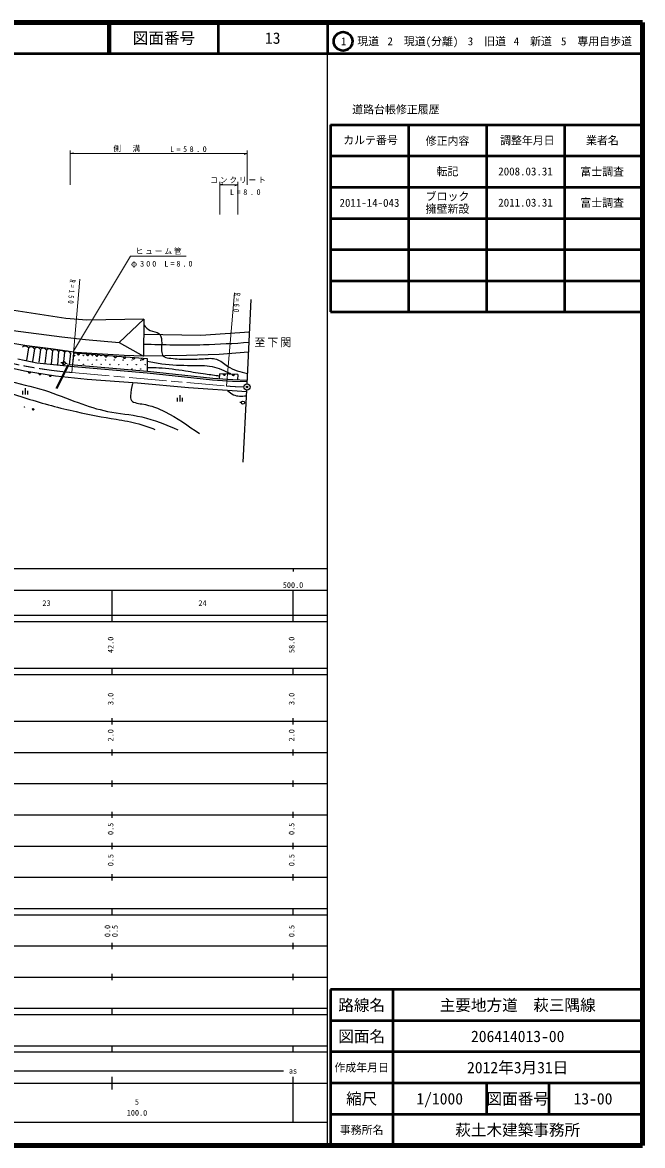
# Model space of a CAD drawing. Units: millimetres, scale not verified. Extents: x 40000 to 680000, y 20000 to 380000.
# Drawn here: x 481300 to 680000, y 20000 to 380000 of the extents above; entities that cross this region are included whole.
import ezdxf
from ezdxf.enums import TextEntityAlignment as Align

# ---------------------------------------------------------------- set-up
doc = ezdxf.new("R2010")
doc.units = ezdxf.units.MM
doc.header["$LTSCALE"] = 1000
doc.header["$PDMODE"] = 32
doc.header["$PDSIZE"] = 500
doc.linetypes.add('CHAIN', pattern=[18.5, 12, -1.5, 3.5, -1.5])
for name, color, linetype, lineweight in [('M-BGD', 7, 'Continuous', 25), ('M-BMK', 2, 'CHAIN', 13), ('M-BMK-SRVR', 3, 'Continuous', 25), ('M-STR-HTXT', 7, 'Continuous', 13), ('M-TTL', 2, 'Continuous', 140), ('M-TTL-BAND', 7, 'Continuous', 25), ('M-TTL-FRAM', 2, 'Continuous', 50), ('M-TTL-LINE', 7, 'Continuous', 50)]:
    doc.layers.add(name, color=color, linetype=linetype, lineweight=lineweight)
for name, color, linetype in [('M-BMK-HTXT', 7, 'Continuous'), ('M-OTRS', 6, 'Continuous'), ('M-TTL-TXT', 7, 'Continuous')]:
    doc.layers.add(name, color=color, linetype=linetype)
doc.styles.add('ＭＳ ゴシック', font='')
doc.styles.get('ＭＳ ゴシック').set_extended_font_data('MS Gothic')

msp = doc.modelspace()

# ---------------------------------------------------------------- linework, layer by layer
at = {"layer": 'M-BGD'}
for p, q in [((483220, 275667), (482560, 271639)), ((485141, 275435), (484541, 271339)), ((487061, 275202), (486521, 271099)), ((488981, 274970), (488501, 270679)), ((490901, 274737), (490481, 270559)), ((492821, 274505), (492521, 270259)), ((494742, 274272), (494382, 270259)), ((496662, 274040), (496242, 270259)), ((497757, 273941), (497329, 270526)), ((521339, 272140), (497757, 273941)), ((492126, 262785), (495898, 270392)), ((492395, 262652), (496167, 270258)), ((494124, 270873), (493628, 270940)), ((495115, 270741), (495611, 270675)), ((521327, 268198), (521339, 272140)), ((544473, 265813), (544540, 267340)), ((550300, 267160), (544540, 267340)), ((550300, 267160), (550176, 265457)), ((481349, 261962), (481349, 260762)), ((482149, 262762), (482149, 260762)), ((482949, 261962), (482949, 260762)), ((530880, 259727), (530880, 258527)), ((531680, 260527), (531680, 258527)), ((532480, 259727), (532480, 258527)), ((551450, 258167), (550954, 258225)), ((552447, 258119), (552947, 258128))]:
    msp.add_line(p, q, dxfattribs=at)
for points in [[(520218, 284841), (501979, 284541), (495198, 285081), (478577, 287721), (471199, 289461), (469339, 278720), (478340, 281240), (493898, 279200), (501459, 278420), (512260, 277460), (520061, 273020)], [(512260, 277460), (520218, 284841), (520061, 273020), (513940, 273200), (506920, 273620), (498459, 274220), (490418, 275360), (482737, 276320), (474516, 277760), (469179, 278900)], [(554075, 280741), (538421, 279703), (520154, 280000)], [(498832, 273859), (498856, 273760), (498898, 273677), (498972, 273591), (499048, 273537), (499141, 273498), (499269, 273488), (499367, 273513), (499450, 273555), (499536, 273628), (499590, 273704), (499629, 273798)], [(501780, 273634), (501804, 273535), (501846, 273452), (501920, 273366), (501996, 273312), (502089, 273273), (502217, 273263), (502315, 273288), (502398, 273330), (502484, 273403), (502538, 273479), (502577, 273573)], [(520063, 273187), (533830, 273335), (544344, 273632), (553768, 274374)], [(491849, 266658), (481904, 268256), (473303, 270159)], [(479815, 272230), (485921, 270924), (496589, 269849)], [(496632, 270347), (521327, 268198), (542266, 265978), (548668, 265499), (553322, 265369)], [(504727, 273409), (504752, 273310), (504794, 273227), (504867, 273141), (504944, 273087), (505037, 273048), (505164, 273038), (505263, 273063), (505346, 273105), (505432, 273178), (505486, 273254), (505525, 273348)], [(507675, 273184), (507700, 273085), (507742, 273002), (507815, 272916), (507891, 272862), (507985, 272823), (508112, 272813), (508210, 272838), (508294, 272880), (508380, 272953), (508434, 273029), (508473, 273123)], [(510623, 272958), (510648, 272860), (510689, 272777), (510763, 272691), (510839, 272637), (510932, 272598), (511060, 272588), (511158, 272613), (511242, 272655), (511328, 272728), (511381, 272804), (511421, 272898)], [(513571, 272733), (513595, 272635), (513637, 272552), (513711, 272466), (513787, 272412), (513880, 272373), (514008, 272363), (514106, 272388), (514189, 272429), (514275, 272503), (514329, 272579), (514369, 272673)], [(516519, 272508), (516543, 272410), (516585, 272327), (516659, 272241), (516735, 272187), (516828, 272148), (516956, 272138), (517054, 272163), (517137, 272204), (517223, 272278), (517277, 272354), (517316, 272448)], [(519466, 272283), (519491, 272185), (519533, 272102), (519606, 272016), (519683, 271962), (519776, 271923), (519904, 271913), (520002, 271938), (520085, 271979), (520171, 272053), (520225, 272129), (520264, 272223)], [(483166, 268053), (483183, 267953), (483217, 267867), (483284, 267775), (483355, 267715), (483445, 267668), (483571, 267648), (483671, 267664), (483758, 267699), (483849, 267765), (483909, 267837), (483956, 267926)], [(486481, 267520), (486498, 267421), (486532, 267334), (486599, 267242), (486670, 267182), (486760, 267135), (486886, 267115), (486986, 267131), (487073, 267166), (487164, 267232), (487224, 267304), (487271, 267393)], [(489796, 266988), (489813, 266888), (489847, 266801), (489914, 266709), (489985, 266649), (490075, 266603), (490201, 266582), (490301, 266599), (490387, 266633), (490479, 266700), (490539, 266771), (490586, 266861)], [(553152, 261633), (534474, 262928), (518185, 264374), (502048, 265592), (491849, 266658)], [(496589, 269849), (521279, 267700), (542221, 265480), (548642, 265000), (553308, 264869)], [(545580, 267307), (545609, 267211), (545654, 267129), (545732, 267047), (545810, 266996), (545905, 266961), (546033, 266957), (546130, 266986), (546212, 267032), (546294, 267109), (546345, 267188), (546380, 267282)], [(548460, 267217), (548489, 267120), (548535, 267039), (548612, 266957), (548691, 266906), (548786, 266871), (548914, 266867), (549010, 266896), (549092, 266942), (549174, 267019), (549225, 267098), (549260, 267192)]]:
    msp.add_lwpolyline(points, dxfattribs=at)
msp.add_lwpolyline([(484756, 256222), (484835, 256168), (484883, 256082), (484943, 256034), (484939, 255911), (484866, 255796), (484748, 255746), (484660, 255729), (484588, 255770), (484546, 255917), (484480, 255977), (484452, 256026), (484470, 256125), (484615, 256199)], close=True, dxfattribs=at)
for centre, radius in [((494619, 270806), 500), ((498008, 273218), 50), ((499418, 271800), 50), ((500828, 270381), 50), ((500836, 273210), 50), ((502246, 271791), 50), ((503656, 270373), 50), ((503665, 273201), 50), ((505075, 271783), 50), ((506484, 270364), 50), ((506493, 273193), 50), ((507903, 271774), 50), ((509313, 270356), 50), ((510731, 271765), 50), ((512141, 270347), 50), ((513560, 271757), 50), ((514970, 270338), 50), ((516388, 271748), 50), ((517798, 270330), 50), ((519217, 271740), 50), ((520627, 270321), 50), ((516380, 268920), 50), ((519208, 268911), 50), ((481965, 256743), 50), ((551947, 258109), 500)]:
    msp.add_circle(centre, radius, dxfattribs=at)
for centre in [(482173, 275063), (484093, 274831), (486014, 274598), (487934, 274366), (489854, 274133), (491774, 273901), (493694, 273668), (495615, 273436)]:
    msp.add_arc(centre, 1209, 29.96536, 136.22556, dxfattribs=at)
for points, knots in [([(520174, 283023), (520784, 282326), (521394, 281629), (522229, 281272), (523153, 280877), (524353, 280898), (525046, 280282), (525594, 279796), (525825, 278912), (525883, 278075), (526001, 276933), (525804, 275910), (525883, 274726), (525916, 274098), (526037, 273440), (526416, 273051), (526809, 272642), (527502, 272533), (528166, 272443), (530090, 272174), (531758, 272058), (533495, 272062), (535456, 272094), (537363, 272094), (539355, 272214), (540762, 272325), (542211, 272485), (543466, 272062), (544728, 271636), (545794, 270620), (546967, 269855), (548924, 268578), (551178, 268002), (553432, 267426)], [0, 0, 0, 0, 1, 1, 1, 2, 2, 2, 3, 3, 3, 4, 4, 4, 5, 5, 5, 6, 6, 6, 7, 7, 7, 8, 8, 8, 9, 9, 9, 10, 10, 10, 11, 11, 11, 11]), ([(414928, 280658), (419256, 279847), (423583, 279037), (427887, 278117), (432861, 277054), (437804, 275845), (442709, 274475), (446280, 273477), (449832, 272395), (453296, 271087), (458815, 269006), (464124, 266390), (469584, 264142), (473880, 262377), (478275, 260863), (482712, 259484), (487924, 257833), (493207, 256396), (498550, 255249), (502788, 254312), (507048, 253508), (511339, 252793), (513767, 252388), (516204, 252012), (518564, 251353), (520315, 250864), (522023, 250219), (523731, 249574)], [0, 0, 0, 0, 1, 1, 1, 2, 2, 2, 3, 3, 3, 4, 4, 4, 5, 5, 5, 6, 6, 6, 7, 7, 7, 8, 8, 8, 9, 9, 9, 9]), ([(520112, 276891), (526514, 276735), (532915, 276580), (539309, 276741), (544181, 276864), (549049, 277170), (553918, 277477)], [0, 0, 0, 0, 1, 1, 1, 2, 2, 2, 2]), ([(440972, 277101), (443902, 276347), (446832, 275593), (449696, 274644), (452992, 273552), (456201, 272202), (459436, 270918), (464821, 268780), (470278, 266827), (475868, 265328), (480009, 264219), (484239, 263406), (488318, 262109), (491984, 260959), (495533, 259439), (499159, 258128), (502244, 256999), (505373, 255976), (508586, 255333), (512205, 254610), (515931, 254370), (519512, 253555), (523500, 252647), (527308, 251026), (531116, 249405)], [0, 0, 0, 0, 1, 1, 1, 2, 2, 2, 3, 3, 3, 4, 4, 4, 5, 5, 5, 6, 6, 6, 7, 7, 7, 8, 8, 8, 8]), ([(521316, 271453), (522861, 271145), (524406, 270838), (525959, 270616), (529071, 270171), (532216, 270069), (535397, 270083), (537655, 270093), (539932, 270162), (542096, 269702), (544115, 269273), (546036, 268384), (547957, 267495)], [0, 0, 0, 0, 1, 1, 1, 2, 2, 2, 3, 3, 3, 4, 4, 4, 4]), ([(521331, 269397), (522570, 269389), (523809, 269381), (525046, 269322), (527901, 269185), (530741, 268774), (533571, 268332), (535704, 267999), (537830, 267649), (539964, 267343), (541478, 267125), (542996, 266930), (544513, 266735)], [0, 0, 0, 0, 1, 1, 1, 2, 2, 2, 3, 3, 3, 4, 4, 4, 4]), ([(516548, 264311), (516276, 262996), (516003, 261681), (515955, 260246), (515943, 259890), (515945, 259526), (516040, 259230), (516400, 258105), (518101, 257953), (519597, 257705), (522642, 257201), (524841, 256302), (527050, 255164), (530703, 253283), (534382, 250751), (538061, 248219)], [0, 0, 0, 0, 1, 1, 1, 2, 2, 2, 3, 3, 3, 4, 4, 4, 5, 5, 5, 5]), ([(547039, 262024), (547634, 261503), (548229, 260981), (548902, 260669), (550094, 260117), (551531, 260224), (552968, 260331)], [0, 0, 0, 0, 1, 1, 1, 2, 2, 2, 2])]:
    msp.add_open_spline(points, degree=3, knots=knots, dxfattribs=at)
at = {"layer": 'M-BMK'}
msp.add_line((497091, 267790), (546632, 263475), dxfattribs=at)
for centre, radius, start, end in [((510106, 417224), 150000, 253.92004, 265.02255), ((552642, 323173), 60000, 264.25087, 269.60336)]:
    msp.add_arc(centre, radius, start, end, dxfattribs=at)
at = {"layer": 'M-BMK-SRVR'}
for p, q in [((553275, 264175), (554579, 291159)), ((552062, 239064), (553178, 262177))]:
    msp.add_line(p, q, dxfattribs=at)
msp.add_circle((553227, 263176), 1000, dxfattribs=at)
at = {"layer": 'M-OTRS'}
msp.add_point((553227, 263176), dxfattribs=at)
at = {"layer": 'M-STR-HTXT'}
for p, q in [((496632, 327957), (496632, 338957)), ((553322, 338957), (553322, 327957)), ((496632, 337957), (497632, 338237)), ((496632, 337957), (553322, 337957)), ((553322, 337957), (552322, 337677)), ((544540, 318393), (544540, 328957)), ((544540, 327957), (545540, 328237)), ((544540, 327957), (550300, 327957)), ((550300, 327957), (549300, 327677)), ((550300, 328957), (550300, 318393)), ((499694, 297677), (497091, 267790)), ((549235, 293362), (546632, 263475)), ((497629, 274596), (497902, 275597))]:
    msp.add_line(p, q, dxfattribs=at)
msp.add_lwpolyline([(497629, 274596), (515887, 305088), (533781, 305088)], dxfattribs=at)
at = {"layer": 'M-TTL'}
for p, q in [((680000, 380000), (40000, 380000)), ((680000, 20000), (680000, 380000)), ((40000, 20000), (680000, 20000))]:
    msp.add_line(p, q, dxfattribs=at)
at = {"layer": 'M-TTL-BAND'}
for p, q in [((579000, 20000), (579000, 370000)), ((40000, 205000), (579000, 205000)), ((568000, 205000), (568000, 204000)), ((68000, 198000), (579000, 198000)), ((510000, 188000), (510000, 198000)), ((568000, 188000), (568000, 198000)), ((40000, 190000), (579000, 190000)), ((40000, 188000), (579000, 188000)), ((40000, 173000), (579000, 173000)), ((510000, 171000), (510000, 173000)), ((568000, 171000), (568000, 173000)), ((40000, 171000), (579000, 171000)), ((40000, 156000), (579000, 156000)), ((510000, 155000), (510000, 157000)), ((568000, 155000), (568000, 157000)), ((46000, 146000), (579000, 146000)), ((510000, 145000), (510000, 147000)), ((568000, 145000), (568000, 147000)), ((510000, 135000), (510000, 137000)), ((568000, 135000), (568000, 137000)), ((52000, 136000), (579000, 136000)), ((46000, 126000), (579000, 126000)), ((510000, 125000), (510000, 127000)), ((568000, 125000), (568000, 127000)), ((52000, 116000), (579000, 116000)), ((510000, 115000), (510000, 117000)), ((568000, 115000), (568000, 117000)), ((46000, 106000), (579000, 106000)), ((510000, 105000), (510000, 107000)), ((568000, 105000), (568000, 107000)), ((40000, 96000), (579000, 96000)), ((40000, 94000), (579000, 94000)), ((510000, 94000), (510000, 96000)), ((568000, 94000), (568000, 96000)), ((49000, 84000), (579000, 84000)), ((510000, 83000), (510000, 85000)), ((568000, 83000), (568000, 85000)), ((40000, 74000), (579000, 74000)), ((510000, 73000), (510000, 75000)), ((568000, 73000), (568000, 75000)), ((40000, 64000), (579000, 64000)), ((40000, 62000), (579000, 62000)), ((510000, 62000), (510000, 64000)), ((568000, 62000), (568000, 64000)), ((40000, 52000), (579000, 52000)), ((510000, 50000), (510000, 52000)), ((568000, 50000), (568000, 52000)), ((40000, 50000), (579000, 50000)), ((71000, 44000), (565000, 44000)), ((40000, 40000), (579000, 40000)), ((510000, 38000), (510000, 42000)), ((568000, 27500), (568000, 42000)), ((68000, 27500), (579000, 27500))]:
    msp.add_line(p, q, dxfattribs=at)
at = {"layer": 'M-TTL-FRAM'}
for p, q in [((580000, 347197), (580000, 287197)), ((580000, 347197), (680000, 347197)), ((580000, 287197), (680000, 287197)), ((680000, 70000), (580000, 70000)), ((580000, 70000), (580000, 20000))]:
    msp.add_line(p, q, dxfattribs=at)
at = {"layer": 'M-TTL-LINE'}
for p, q in [((508747, 380000), (508747, 370000)), ((509247, 380000), (509247, 370000)), ((543997, 380000), (543997, 370000)), ((579000, 380000), (579000, 370000)), ((40000, 370000), (680000, 370000)), ((605000, 347197), (605000, 287197)), ((630000, 347197), (630000, 287197)), ((655000, 347197), (655000, 287197)), ((580000, 337197), (680000, 337197)), ((580000, 327197), (680000, 327197)), ((580000, 317197), (680000, 317197)), ((580000, 307197), (680000, 307197)), ((580000, 297197), (680000, 297197)), ((600000, 70000), (600000, 20000)), ((680000, 60000), (580000, 60000)), ((680000, 50000), (580000, 50000)), ((680000, 40000), (580000, 40000)), ((630000, 40000), (630000, 30000)), ((650000, 40000), (650000, 30000)), ((680000, 30000), (580000, 30000))]:
    msp.add_line(p, q, dxfattribs=at)
msp.add_circle((584031, 373958), 3000, dxfattribs=at)

# ---------------------------------------------------------------- texts
at = {"layer": 'M-BMK-HTXT', "insert": (555619, 275893), "char_height": 2566, "attachment_point": 7, "style": 'ＭＳ ゴシック'}
msp.add_mtext('\\T1.19;至下関', dxfattribs=at)
at = {"layer": 'M-STR-HTXT', "char_height": 1833, "attachment_point": 7, "style": 'ＭＳ ゴシック'}
for s, insert in [('\\T1.27;\\W0.95;側\u3000溝', (510402, 338457)), ('\\T1.62;\\W0.9;L=58.0', (528594, 338457)), ('\\T1.26;\\W0.95;コンクリート', (541482, 328457)), ('\\T1.65;\\W0.9;L=8.0', (547803, 324697)), ('\\T1.26;\\W0.95;ヒューム管', (517584, 305588)), ('\\T1.5;\\W0.9;φ300\\~L=8.0', (516074, 301253))]:
    msp.add_mtext(s, dxfattribs=dict(at, insert=insert))
for s, insert, rotation in [('\\T1.61;\\W0.7;R=150', (496465, 297707), 265.4), ('\\T1.65;\\W0.7;R=60', (549294, 293405), 266)]:
    msp.add_mtext(s, dxfattribs=dict(at, insert=insert, rotation=rotation))
at = {"layer": 'M-TTL-BAND', "style": 'ＭＳ ゴシック'}
for s, p in [('500.0', (568000, 198195)), ('23', (489000, 192405)), ('24', (539000, 192405)), ('as', (568000, 42500)), ('5', (518000, 32523)), ('100.0', (518000, 29033))]:
    msp.add_text(s, height=1833, dxfattribs=at).set_placement(p, align=Align.BOTTOM_CENTER)
for s, p in [('42.0', (511000, 180500)), ('58.0', (569000, 180500)), ('3.0', (511000, 163174)), ('3.0', (569000, 163174)), ('2.0', (511000, 151500)), ('2.0', (569000, 151500)), ('0.5', (511000, 121500)), ('0.5', (569000, 121500)), ('0.5', (511000, 111500)), ('0.5', (569000, 111500)), ('0.0', (510000, 88764)), ('0.5', (512370, 88764)), ('0.5', (569000, 88764))]:
    msp.add_text(s, height=1833, rotation=90, dxfattribs=at).set_placement(p, align=Align.BOTTOM_CENTER)
at = {"layer": 'M-TTL-TXT', "style": 'ＭＳ ゴシック'}
for s, height, p in [('図面番号', 3666, (526622, 375000)), ('13', 3666, (561497, 375000)), ('1\u3000現道', 2566, (589448, 373958)), ('2\u3000現道(分離)', 2566, (609619, 373958)), ('3\u3000旧道', 2566, (630121, 373958)), ('4\u3000新道', 2566, (644824, 373958)), ('5\u3000専用自歩道', 2566, (665228, 373958)), ('道路台帳修正履歴', 2566, (600968, 352113)), ('カルテ番号', 2566, (592839, 342277)), ('修正内容', 2566, (617509, 342023)), ('調整年月日', 2566, (643089, 342197)), ('業者名', 2566, (667134, 342197)), ('転記', 2566, (617500, 332245)), ('2008.03.31', 2566, (642500, 332245)), ('富士調査', 2566, (667077, 332189)), ('ブロック', 2566, (617500, 324245)), ('2011-14-043', 2566, (592500, 322189)), ('擁壁新設', 2566, (617500, 320245)), ('2011.03.31', 2566, (642500, 322245)), ('富士調査', 2566, (667077, 322189)), ('路線名', 3666, (590000, 65000)), ('路線名', 3666, (590000, 65000)), ('主要地方道\u3000萩三隅線', 3666, (640000, 65000)), ('図面名', 3666, (590000, 55000)), ('図面名', 3666, (590000, 55000)), ('206414013-00', 3666, (640000, 55000)), ('2012年3月31日', 3666, (640000, 45000)), ('作成年月日', 2566, (590000, 45000)), ('作成年月日', 2566, (590000, 45000)), ('縮尺', 3666, (590000, 35000)), ('縮尺', 3666, (590000, 35000)), ('1/1000', 3666, (615000, 35000)), ('図面番号', 3666, (640000, 35000)), ('図面番号', 3666, (640000, 35000)), ('13-00', 3666, (664125, 35000)), ('事務所名', 2566, (590000, 25000)), ('事務所名', 2566, (590000, 25000)), ('萩土木建築事務所', 3666, (640000, 25000))]:
    msp.add_text(s, height=height, dxfattribs=at).set_placement(p, align=Align.MIDDLE_CENTER)

doc.saveas('drawing.dxf')
